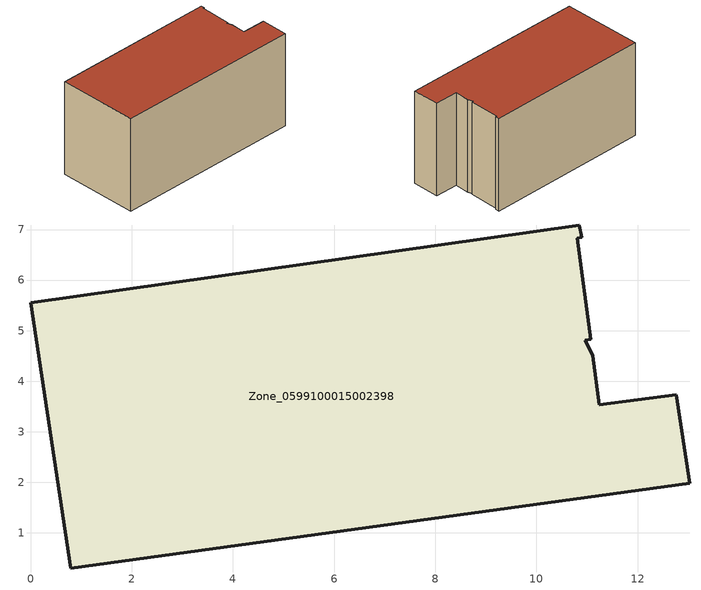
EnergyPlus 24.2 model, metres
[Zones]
Zone_0599100015002398
 floor ground (C_G): 10.97,4.81 11.11,4.5 11.24,3.53 12.77,3.73 13.03,1.98 0.79,0.31 0,5.55 10.84,7.09 10.89,6.85 10.81,6.83 11.07,4.83 z0.74
 wall outside (C_F): 10.81,6.83 10.89,6.85 10.84,7.09 0,5.55 0.79,0.31 13.03,1.98 12.77,3.73 11.24,3.53 11.11,4.5 10.97,4.81 11.07,4.83 10.81,6.83 z0.74:7.12
 roof outside (C_R): 11.11,4.5 10.97,4.81 11.07,4.83 10.81,6.83 10.89,6.85 10.84,7.09 0,5.55 0.79,0.31 13.03,1.98 12.77,3.73 11.24,3.53 z7.12
[BUILDING]
Pand.0599100015002398: North Axis=0; Terrain=City; Loads Convergence Tolerance Value=0.04; Temperature Convergence Tolerance Value=0.4; Solar Distribution=FullExterior; Maximum Number of Warmup Days=25; Minimum Number of Warmup Days=1
[Site:Location]
Rotterdam.The.Hague.AP_ZH_NLD Design_Conditions: Latitude=51.96; Longitude=4.45; Time Zone=1; Elevation=-4.5
[SITE:GROUNDTEMPERATURE:BUILDINGSURFACE]
18, 18, 18, 18, 18, 18, 18, 18, 18, 18, 18, 18
[MATERIAL] Thermal Absorptance=0.9; Solar Absorptance=0.7; Visible Absorptance=0.7
Name | Roughness | Thickness | Conductivity | Density | Specific Heat
G.TC.1975-1991 | MediumSmooth | 0.15 | 0.288461 | 540 | 1210
F.TC.1975-1991 | Rough | 0.3 | 0.230769 | 1920 | 840
R.TC.1975-1991 | MediumRough | 0.2 | 0.153846 | 1500 | 1000
[CONSTRUCTION]
C_G: G.TC.1975-1991
C_F: F.TC.1975-1991
C_R: R.TC.1975-1991
[ZONE]
Zone_0599100015002398: Type=1; Multiplier=1; Ceiling Height=Autocalculate; Volume=Autocalculate; Floor Area=autocalculate; Part of Total Floor Area=Yes
[ZONEINFILTRATION:DESIGNFLOWRATE]
Infil_Zone_0599100015002398: Zone or ZoneList or Space or SpaceList=Zone_0599100015002398; Schedule=AlwaysOn; Design Flow Rate Calculation Method=Flow/Area; Flow Rate per Floor Area=0.003; Constant Term Coefficient=1; Temperature Term Coefficient=0; Velocity Term Coefficient=0; Velocity Squared Term Coefficient=0
[HVACTEMPLATE:ZONE:IDEALLOADSAIRSYSTEM]
Zone_0599100015002398: Maximum Heating Supply Air Temperature=50; Minimum Cooling Supply Air Temperature=13; Maximum Heating Supply Air Humidity Ratio=0.0156; Minimum Cooling Supply Air Humidity Ratio=0.0077; Heating Limit=NoLimit; Cooling Limit=NoLimit; Dehumidification Control Type=ConstantSensibleHeatRatio; Cooling Sensible Heat Ratio=0.7; Dehumidification Setpoint=60; Humidification Control Type=None; Humidification Setpoint=30; Outdoor Air Method=None; Outdoor Air Flow Rate per Person=0.00944; Outdoor Air Flow Rate per Zone Floor Area=0; Outdoor Air Flow Rate per Zone=0; Demand Controlled Ventilation Type=None; Outdoor Air Economizer Type=NoEconomizer; Heat Recovery Type=None; Sensible Heat Recovery Effectiveness=0.7; Latent Heat Recovery Effectiveness=0.65
[ZONECONTROL:THERMOSTAT]
ThermostatControl_Zone_0599100015002398: Zone or ZoneList=Zone_0599100015002398; Control Type Schedule=DualSetpointControlType; Control 1=Thermostat_Zone_0599100015002398; Temperature Difference Between Cutout And Setpoint=0
[THERMOSTATSETPOINT:DUALSETPOINT]
Thermostat_Zone_0599100015002398: Heating Setpoint Temperature Schedule=HeatingSetpoint_Zone_0599100015002398; Cooling Setpoint Temperature Schedule=CoolingSetpoint_Zone_0599100015002398
[SCHEDULE:COMPACT]
HeatingSetpoint_Zone_0599100015002398: Through: 12/31, For: AllDays, Until: 24:00, 21
CoolingSetpoint_Zone_0599100015002398: Through: 12/31, For: AllDays, Until: 24:00, 24
DualSetpointControlType: Through: 12/31, For: AllDays, Until: 24:00, 4
AlwaysOn: Through: 12/31, For: AllDays, Until: 24:00, 1
